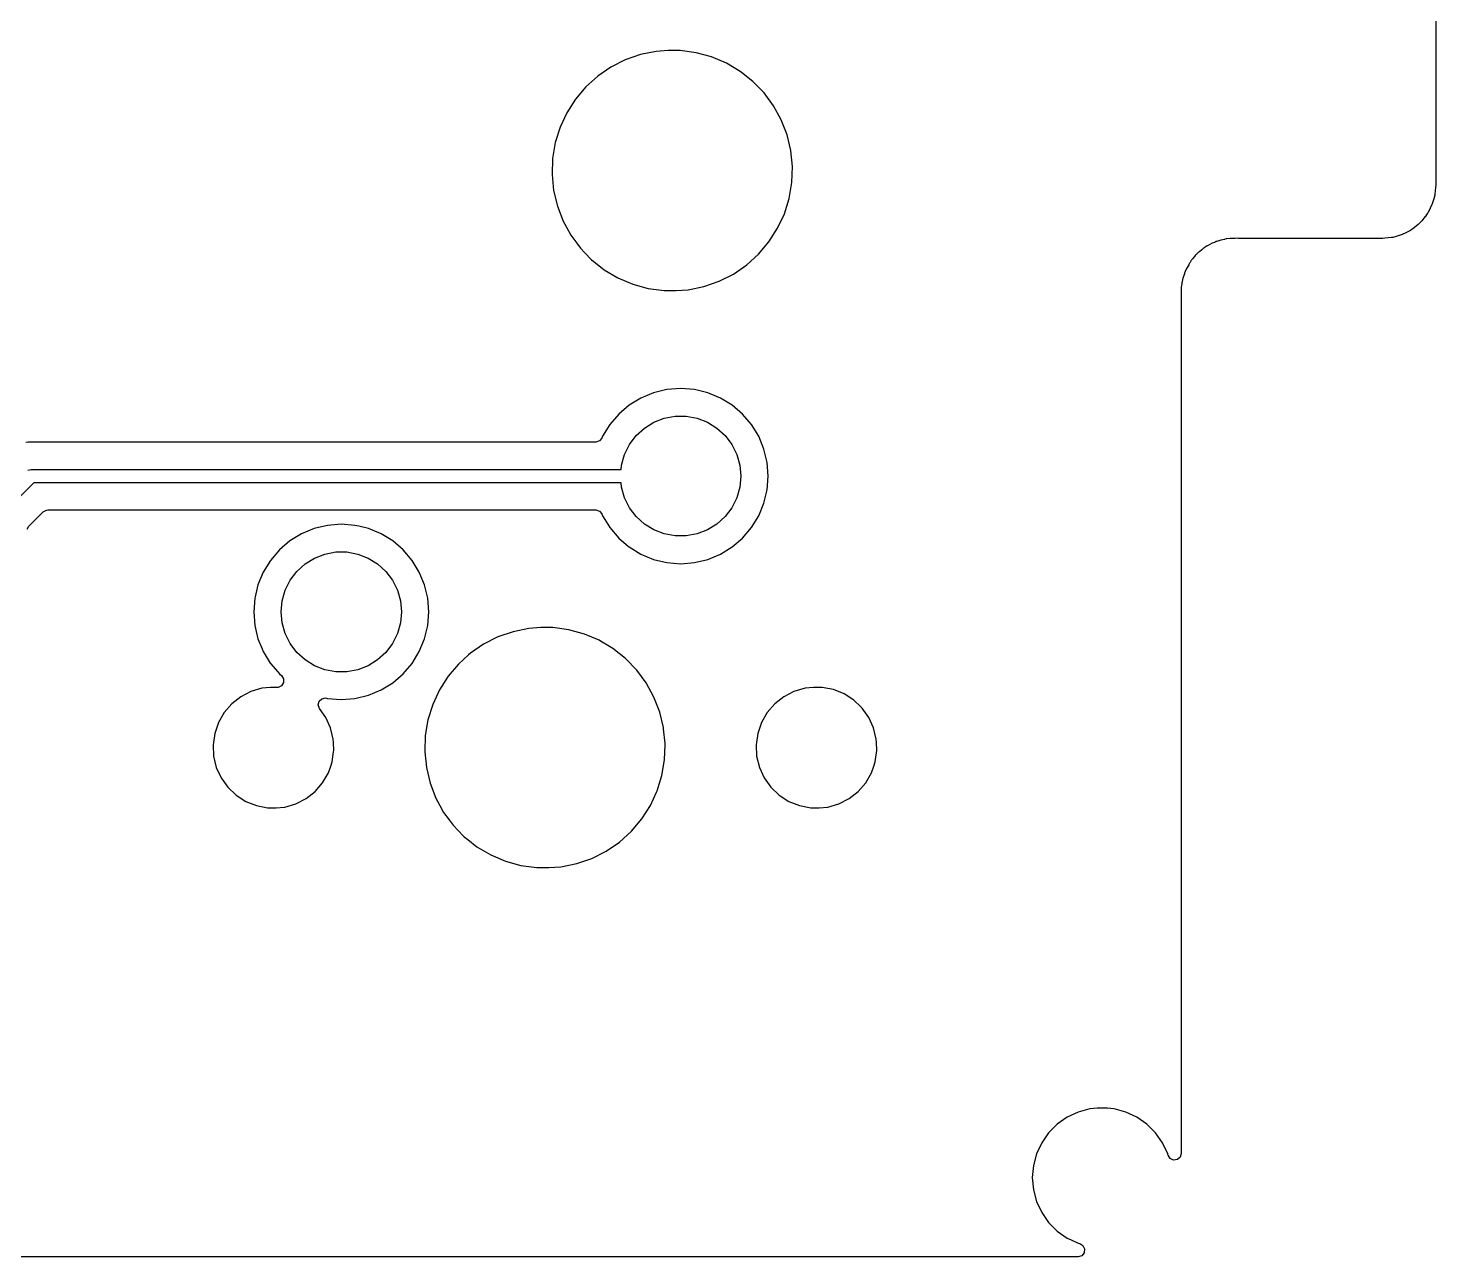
# Model space of a CAD drawing. Extents: x -140 to 29, y -83 to 10.
# Drawn here: x 2.24 to 28.57, y -66.67 to -43.69 of the extents above; entities that cross this region are included whole.
import ezdxf

# ---------------------------------------------------------------- set-up
doc = ezdxf.new("R2010")
doc.units = 0
doc.layers.add('BLACK', color=7, linetype='CONTINUOUS')

msp = doc.modelspace()

# ---------------------------------------------------------------- linework, layer by layer
at = {"layer": 'BLACK', "linetype": 'CONTINUOUS'}
for p, q in [((28.5745, -29.5777), (28.5745, -46.6222)), ((13.6932, -44.1855), (13.4093, -44.2841)), ((13.9877, -44.1256), (13.6932, -44.1855)), ((13.6932, -44.1855), (13.6932, -44.1855)), ((14.2125, -44.1106), (13.9877, -44.1256)), ((13.9877, -44.1256), (13.9877, -44.1256)), ((13.9877, -44.1256), (13.9877, -44.1256)), ((14.4377, -44.1106), (14.2125, -44.1106)), ((14.7356, -44.1507), (14.4377, -44.1106)), ((15.0254, -44.23), (14.7356, -44.1507)), ((15.302, -44.3473), (15.0254, -44.23)), ((13.1412, -44.4196), (12.8934, -44.5896)), ((13.4093, -44.2841), (13.1412, -44.4196)), ((15.5606, -44.5005), (15.302, -44.3473)), ((15.5838, -44.5188), (15.5606, -44.5005)), ((12.8934, -44.5897), (12.6706, -44.7912)), ((12.8934, -44.5896), (12.8934, -44.5897)), ((15.7964, -44.6867), (15.5838, -44.5188)), ((16.0053, -44.9027), (15.7964, -44.6867)), ((15.7964, -44.6867), (15.7964, -44.6867)), ((15.7964, -44.6867), (15.7964, -44.6867)), ((15.7964, -44.6867), (15.7964, -44.6867)), ((12.4766, -45.0207), (12.3149, -45.274)), ((12.6705, -44.7912), (12.4766, -45.0207)), ((12.4766, -45.0207), (12.4766, -45.0207)), ((12.6706, -44.7912), (12.6705, -44.7912)), ((16.1835, -45.1446), (16.0053, -44.9027)), ((12.3149, -45.274), (12.1884, -45.5465)), ((16.3279, -45.4081), (16.1835, -45.1446)), ((12.1884, -45.5465), (12.0994, -45.8335)), ((12.1884, -45.5465), (12.1884, -45.5465)), ((16.4359, -45.6886), (16.3279, -45.4081)), ((16.5056, -45.9809), (16.4359, -45.6886)), ((12.0994, -45.8335), (12.0494, -46.1298)), ((16.5059, -45.9842), (16.5056, -45.9809)), ((16.5056, -45.9809), (16.5056, -45.9809)), ((16.5056, -45.9809), (16.5056, -45.9809)), ((16.5357, -46.2798), (16.5059, -45.9842)), ((12.0494, -46.1298), (12.0394, -46.4269)), ((12.0494, -46.1298), (12.0494, -46.1298)), ((12.0494, -46.1298), (12.0494, -46.1298)), ((16.5256, -46.5802), (16.5357, -46.2798)), ((12.0394, -46.4269), (12.0393, -46.4302)), ((12.0393, -46.4302), (12.0694, -46.7291)), ((16.4756, -46.8765), (16.5256, -46.5802)), ((12.0694, -46.7291), (12.0694, -46.7291)), ((12.0694, -46.7291), (12.0694, -46.7291)), ((12.0694, -46.7291), (12.1391, -47.0214)), ((16.3866, -47.1635), (16.4756, -46.8765)), ((28.5544, -46.8169), (28.5366, -46.8833)), ((28.5581, -46.7966), (28.5544, -46.8169)), ((28.5705, -46.6704), (28.5581, -46.7966)), ((28.5743, -46.6277), (28.5705, -46.6704)), ((28.5745, -46.6222), (28.5743, -46.6277)), ((12.1391, -47.0214), (12.2471, -47.3019)), ((28.4691, -47.0634), (28.4243, -47.1473)), ((28.4706, -47.0603), (28.4691, -47.0634)), ((28.502, -46.9931), (28.4706, -47.0603)), ((28.5084, -46.9764), (28.502, -46.9931)), ((28.5366, -46.8833), (28.5084, -46.9764)), ((12.2471, -47.3019), (12.31, -47.4168)), ((16.2601, -47.436), (16.3866, -47.1635)), ((28.2458, -47.3619), (28.1736, -47.4211)), ((28.2504, -47.3578), (28.2458, -47.3619)), ((28.3078, -47.3004), (28.2504, -47.3578)), ((28.3119, -47.2958), (28.3078, -47.3004)), ((28.3711, -47.2236), (28.3119, -47.2958)), ((28.374, -47.2198), (28.3711, -47.2236)), ((28.4203, -47.1537), (28.374, -47.2198)), ((28.4243, -47.1473), (28.4203, -47.1537)), ((12.31, -47.4168), (12.3915, -47.5654)), ((12.3915, -47.5654), (12.5016, -47.7148)), ((16.0984, -47.6893), (16.2601, -47.436)), ((24.5526, -47.6549), (24.4766, -47.6826)), ((24.6196, -47.6431), (24.5526, -47.6549)), ((24.6269, -47.6413), (24.6196, -47.6431)), ((24.6513, -47.6339), (24.6269, -47.6413)), ((24.6636, -47.6353), (24.6513, -47.6339)), ((24.725, -47.6245), (24.6636, -47.6353)), ((24.8145, -47.6245), (24.725, -47.6245)), ((24.8207, -47.6242), (24.8145, -47.6245)), ((24.8654, -47.6198), (24.8207, -47.6242)), ((24.8814, -47.6245), (24.8654, -47.6198)), ((27.5723, -47.6245), (24.8814, -47.6245)), ((27.5777, -47.6243), (27.5723, -47.6245)), ((27.5813, -47.624), (27.5777, -47.6243)), ((27.6204, -47.6205), (27.5813, -47.624)), ((27.7466, -47.6081), (27.6204, -47.6205)), ((27.7669, -47.6044), (27.7466, -47.6081)), ((27.8333, -47.5866), (27.7669, -47.6044)), ((27.9264, -47.5584), (27.8333, -47.5866)), ((27.9431, -47.552), (27.9264, -47.5584)), ((28.0103, -47.5206), (27.9431, -47.552)), ((28.0134, -47.5191), (28.0103, -47.5206)), ((28.0973, -47.4743), (28.0134, -47.5191)), ((28.1037, -47.4703), (28.0973, -47.4743)), ((28.1698, -47.424), (28.1037, -47.4703)), ((28.1736, -47.4211), (28.1698, -47.424)), ((12.5016, -47.7148), (12.5697, -47.8073)), ((12.5697, -47.8073), (12.6549, -47.8953)), ((12.6549, -47.8953), (12.7786, -48.0233)), ((15.6816, -48.1203), (15.9044, -47.9188)), ((15.9044, -47.9188), (16.0984, -47.6893)), ((24.0949, -47.9237), (24.0783, -47.9401)), ((24.1023, -47.9148), (24.0949, -47.9237)), ((24.1112, -47.9074), (24.1023, -47.9148)), ((24.1276, -47.8908), (24.1112, -47.9074)), ((24.1368, -47.8796), (24.1276, -47.8908)), ((24.1524, -47.8728), (24.1368, -47.8796)), ((24.1965, -47.8358), (24.1524, -47.8728)), ((24.2138, -47.8166), (24.1965, -47.8358)), ((24.2178, -47.8145), (24.2138, -47.8166)), ((24.2317, -47.8051), (24.2178, -47.8145)), ((24.2319, -47.8055), (24.2317, -47.8051)), ((24.2364, -47.8023), (24.2319, -47.8055)), ((24.2605, -47.7884), (24.2364, -47.8023)), ((24.2774, -47.7767), (24.2605, -47.7884)), ((24.2901, -47.7663), (24.2774, -47.7767)), ((24.3051, -47.7627), (24.2901, -47.7663)), ((24.388, -47.7148), (24.3051, -47.7627)), ((24.3881, -47.7148), (24.388, -47.7148)), ((24.4305, -47.6993), (24.3881, -47.7148)), ((24.4468, -47.6921), (24.4305, -47.6993)), ((24.4629, -47.6834), (24.4468, -47.6921)), ((24.4766, -47.6826), (24.4629, -47.6834)), ((12.7786, -48.0233), (12.7786, -48.0233)), ((12.7786, -48.0233), (12.8218, -48.0574)), ((12.8218, -48.0574), (13.0144, -48.2095)), ((15.4338, -48.2904), (15.6816, -48.1203)), ((23.9502, -48.1176), (23.9023, -48.2005)), ((23.958, -48.0974), (23.9502, -48.1176)), ((23.9642, -48.0899), (23.958, -48.0974)), ((23.9759, -48.073), (23.9642, -48.0899)), ((23.9898, -48.0489), (23.9759, -48.073)), ((23.993, -48.0444), (23.9898, -48.0489)), ((24.002, -48.0303), (23.9926, -48.0442)), ((23.9926, -48.0442), (23.993, -48.0444)), ((24.0078, -48.0193), (24.002, -48.0303)), ((24.0233, -48.009), (24.0078, -48.0193)), ((24.0603, -47.9649), (24.0233, -48.009)), ((24.0728, -47.9446), (24.0603, -47.9649)), ((24.0783, -47.9401), (24.0728, -47.9446)), ((13.0144, -48.2095), (13.273, -48.3627)), ((13.273, -48.3627), (13.5496, -48.48)), ((14.8818, -48.5245), (15.1657, -48.4259)), ((15.1657, -48.4259), (15.4338, -48.2904)), ((23.823, -48.4585), (23.8228, -48.4761)), ((23.8288, -48.4394), (23.823, -48.4585)), ((23.8306, -48.4321), (23.8288, -48.4394)), ((23.8424, -48.3651), (23.8306, -48.4321)), ((23.8701, -48.2891), (23.8424, -48.3651)), ((23.8737, -48.2702), (23.8701, -48.2891)), ((23.8796, -48.2593), (23.8737, -48.2702)), ((23.8868, -48.243), (23.8796, -48.2593)), ((23.9023, -48.2006), (23.8868, -48.243)), ((23.9023, -48.2005), (23.9023, -48.2006)), ((13.5496, -48.48), (13.8394, -48.5593)), ((13.8394, -48.5593), (14.1373, -48.5994)), ((14.1373, -48.5994), (14.1373, -48.5994)), ((14.1373, -48.5994), (14.3625, -48.5994)), ((14.3625, -48.5994), (14.5873, -48.5844)), ((14.3625, -48.5994), (14.3625, -48.5994)), ((14.5873, -48.5844), (14.8818, -48.5245)), ((23.8117, -48.6332), (23.808, -48.6705)), ((23.808, -48.6705), (23.812, -48.6939)), ((23.812, -48.627), (23.8117, -48.6332)), ((23.8228, -48.4761), (23.812, -48.5375)), ((23.812, -48.5375), (23.812, -48.627)), ((23.812, -48.6939), (23.812, -64.74)), ((13.9399, -50.5116), (13.7024, -50.61)), ((14.1899, -50.4516), (13.9399, -50.5116)), ((14.4462, -50.4314), (14.1899, -50.4516)), ((14.7026, -50.4516), (14.4462, -50.4314)), ((14.7816, -50.4706), (14.7026, -50.4516)), ((14.9526, -50.5116), (14.7816, -50.4706)), ((15.1174, -50.5799), (14.9526, -50.5116)), ((13.4831, -50.7444), (13.2876, -50.9114)), ((13.7024, -50.61), (13.4831, -50.7444)), ((13.4831, -50.7444), (13.4831, -50.7444)), ((15.1901, -50.61), (15.1174, -50.5799)), ((15.4094, -50.7444), (15.1901, -50.61)), ((15.6049, -50.9114), (15.4094, -50.7444)), ((15.4094, -50.7444), (15.4094, -50.7444)), ((15.4094, -50.7444), (15.4094, -50.7444)), ((13.2876, -50.9114), (13.1206, -51.1069)), ((13.7683, -51.1722), (13.9448, -51.0629)), ((13.9448, -51.0629), (14.1384, -50.9879)), ((14.1384, -50.9879), (14.3424, -50.9498)), ((14.3424, -50.9498), (14.5501, -50.9498)), ((14.5501, -50.9498), (14.7541, -50.9879)), ((14.7541, -50.9879), (14.9477, -51.0629)), ((14.9477, -51.0629), (15.1242, -51.1722)), ((15.7289, -51.0566), (15.6049, -50.9114)), ((15.7719, -51.1069), (15.7289, -51.0566)), ((12.9863, -51.3261), (12.9728, -51.3587)), ((13.1206, -51.1069), (12.9863, -51.3261)), ((13.1206, -51.1069), (13.1206, -51.1069)), ((13.4898, -51.4778), (13.6149, -51.3121)), ((13.6149, -51.3121), (13.7683, -51.1722)), ((15.1242, -51.1722), (15.2776, -51.3121)), ((15.2776, -51.3121), (15.4027, -51.4778)), ((15.9062, -51.3261), (15.7719, -51.1069)), ((16.0046, -51.5637), (15.9062, -51.3261)), ((2.24077, -51.4378), (2.19361, -51.4393)), ((2.24668, -51.4374), (2.24077, -51.4378)), ((2.25363, -51.4365), (2.24668, -51.4374)), ((2.25364, -51.4365), (2.25363, -51.4365)), ((2.28354, -51.4365), (2.25364, -51.4365)), ((2.25364, -51.4365), (2.25364, -51.4365)), ((2.35359, -51.4343), (2.28354, -51.4365)), ((2.36148, -51.435), (2.35359, -51.4343)), ((2.35359, -51.4343), (2.35359, -51.4343)), ((2.36151, -51.4348), (2.36148, -51.435)), ((2.37735, -51.4365), (2.36151, -51.4348)), ((12.8564, -51.4365), (2.37735, -51.4365)), ((12.8609, -51.4364), (12.8564, -51.4365)), ((12.9282, -51.414), (12.8609, -51.4364)), ((12.9728, -51.3587), (12.9282, -51.414)), ((13.3972, -51.6636), (13.4898, -51.4778)), ((15.4027, -51.4778), (15.4953, -51.6636)), ((16.0646, -51.8137), (16.0046, -51.5637)), ((13.3328, -51.945), (13.3404, -51.8633)), ((13.3404, -51.8633), (13.3972, -51.6636)), ((15.4953, -51.6636), (15.5521, -51.8633)), ((15.5521, -51.8633), (15.5712, -52.07)), ((16.0848, -52.07), (16.0646, -51.8137)), ((2.23359, -51.9603), (2.26382, -51.9537)), ((2.26382, -51.9537), (2.2935, -51.945)), ((2.2935, -51.945), (13.3328, -51.945)), ((15.5712, -52.07), (15.5521, -52.2767)), ((16.0646, -52.3263), (16.0848, -52.07)), ((2.34528, -52.195), (1.59417, -52.9461)), ((13.3328, -52.195), (2.34528, -52.195)), ((13.3404, -52.2767), (13.3328, -52.195)), ((13.3972, -52.4764), (13.3404, -52.2767)), ((15.5521, -52.2767), (15.4953, -52.4764)), ((16.0046, -52.5763), (16.0646, -52.3263)), ((13.4898, -52.6622), (13.3972, -52.4764)), ((13.6149, -52.8279), (13.4898, -52.6622)), ((15.4027, -52.6622), (15.2776, -52.8279)), ((15.4953, -52.4764), (15.4027, -52.6622)), ((15.9062, -52.8139), (16.0046, -52.5763)), ((2.24978, -53.0096), (2.519, -52.7404)), ((2.519, -52.7404), (2.58131, -52.7064)), ((2.58131, -52.7064), (2.6081, -52.7035)), ((2.6081, -52.7035), (12.8564, -52.7035)), ((12.8564, -52.7035), (12.9245, -52.7235)), ((12.9245, -52.7235), (12.971, -52.7772)), ((12.971, -52.7772), (12.9728, -52.7813)), ((12.9728, -52.7813), (12.9863, -52.8139)), ((12.9863, -52.8139), (13.0994, -52.9985)), ((13.7683, -52.9678), (13.6149, -52.8279)), ((15.2776, -52.8279), (15.1242, -52.9678)), ((15.7719, -53.0331), (15.9062, -52.8139)), ((2.21885, -53.0604), (2.24978, -53.0096)), ((7.35236, -53.15), (7.13313, -53.2844)), ((7.58991, -53.0516), (7.35236, -53.15)), ((7.83992, -52.9916), (7.58991, -53.0516)), ((8.09625, -52.9714), (7.83992, -52.9916)), ((8.35258, -52.9916), (8.09625, -52.9714)), ((8.09625, -52.9714), (8.09625, -52.9714)), ((8.42756, -53.0096), (8.35258, -52.9916)), ((8.60259, -53.0516), (8.42756, -53.0096)), ((8.79771, -53.1325), (8.60259, -53.0516)), ((8.84014, -53.15), (8.79771, -53.1325)), ((9.05937, -53.2844), (8.84014, -53.15)), ((13.0994, -52.9985), (13.1206, -53.0331)), ((13.1206, -53.0331), (13.1206, -53.0331)), ((13.1206, -53.0331), (13.2876, -53.2286)), ((13.9448, -53.0771), (13.7683, -52.9678)), ((14.1384, -53.1521), (13.9448, -53.0771)), ((14.3424, -53.1902), (14.1384, -53.1521)), ((14.5501, -53.1902), (14.3424, -53.1902)), ((14.7541, -53.1521), (14.5501, -53.1902)), ((14.9477, -53.0771), (14.7541, -53.1521)), ((15.1242, -52.9678), (14.9477, -53.0771)), ((15.6049, -53.2286), (15.7719, -53.0331)), ((6.93762, -53.4514), (6.77064, -53.6469)), ((7.13313, -53.2844), (6.93762, -53.4514)), ((7.13313, -53.2844), (7.13313, -53.2844)), ((9.25488, -53.4514), (9.05937, -53.2844)), ((9.05937, -53.2844), (9.05937, -53.2844)), ((9.05937, -53.2844), (9.05937, -53.2844)), ((9.42186, -53.6469), (9.25488, -53.4514)), ((13.2876, -53.2286), (13.4726, -53.3866)), ((13.4726, -53.3866), (13.4831, -53.3956)), ((13.4831, -53.3956), (13.7024, -53.53)), ((15.1901, -53.53), (15.4094, -53.3956)), ((15.4094, -53.3956), (15.6049, -53.2286)), ((6.77063, -53.6469), (6.63629, -53.8661)), ((6.77064, -53.6469), (6.77063, -53.6469)), ((7.26486, -53.8521), (7.41829, -53.7122)), ((7.41829, -53.7122), (7.59479, -53.6029)), ((7.59479, -53.6029), (7.78838, -53.5279)), ((7.78838, -53.5279), (7.99245, -53.4898)), ((7.99245, -53.4898), (8.20005, -53.4898)), ((8.20005, -53.4898), (8.40412, -53.5279)), ((8.40412, -53.5279), (8.59771, -53.6029)), ((8.59771, -53.6029), (8.77421, -53.7122)), ((8.77421, -53.7122), (8.92764, -53.8521)), ((9.42187, -53.6469), (9.42186, -53.6469)), ((9.55621, -53.8661), (9.42187, -53.6469)), ((13.7024, -53.53), (13.9399, -53.6284)), ((13.9399, -53.6284), (14.1899, -53.6884)), ((14.1899, -53.6884), (14.4462, -53.7086)), ((14.4462, -53.7086), (14.7026, -53.6884)), ((14.7026, -53.6884), (14.9526, -53.6284)), ((14.9526, -53.6284), (15.1901, -53.53)), ((6.63629, -53.8661), (6.53789, -54.1037)), ((7.13976, -54.0178), (7.26486, -53.8521)), ((8.92764, -53.8521), (9.05274, -54.0178)), ((9.65461, -54.1037), (9.55621, -53.8661)), ((6.53789, -54.1037), (6.48393, -54.3284)), ((6.9904, -54.4033), (7.04722, -54.2036)), ((7.04722, -54.2036), (7.13976, -54.0178)), ((9.05274, -54.0178), (9.14528, -54.2036)), ((9.14528, -54.2036), (9.20209, -54.4033)), ((9.71463, -54.3537), (9.65461, -54.1037)), ((6.47787, -54.3537), (6.4577, -54.61)), ((6.48393, -54.3284), (6.47787, -54.3537)), ((6.97125, -54.61), (6.9904, -54.4033)), ((9.20209, -54.4033), (9.22125, -54.61)), ((9.7348, -54.61), (9.71463, -54.3537)), ((6.4577, -54.61), (6.47787, -54.8663)), ((6.9904, -54.8167), (6.97125, -54.61)), ((9.22125, -54.61), (9.20209, -54.8167)), ((9.71463, -54.8663), (9.7348, -54.61)), ((6.47787, -54.8663), (6.49091, -54.9206)), ((6.49091, -54.9206), (6.53789, -55.1163)), ((7.04722, -55.0164), (6.9904, -54.8167)), ((7.13976, -55.2022), (7.04722, -55.0164)), ((9.14528, -55.0164), (9.05274, -55.2022)), ((9.20209, -54.8167), (9.14528, -55.0164)), ((9.65461, -55.1163), (9.71463, -54.8663)), ((11.312, -54.9805), (11.0281, -55.0791)), ((11.6064, -54.9206), (11.312, -54.9805)), ((11.312, -54.9805), (11.312, -54.9805)), ((11.8312, -54.9056), (11.6064, -54.9206)), ((11.6064, -54.9206), (11.6064, -54.9206)), ((11.6064, -54.9206), (11.6064, -54.9206)), ((12.0565, -54.9056), (11.8312, -54.9056)), ((12.3543, -54.9457), (12.0565, -54.9056)), ((12.6441, -55.025), (12.3543, -54.9457)), ((12.9208, -55.1423), (12.6441, -55.025)), ((6.53789, -55.1163), (6.61405, -55.3002)), ((6.61405, -55.3002), (6.63629, -55.3539)), ((7.26486, -55.3679), (7.13976, -55.2022)), ((9.05274, -55.2022), (8.92764, -55.3679)), ((9.55621, -55.3539), (9.65461, -55.1163)), ((10.7599, -55.2146), (10.5122, -55.3846)), ((11.0281, -55.0791), (10.7599, -55.2146)), ((12.9467, -55.1577), (12.9208, -55.1423)), ((13.1121, -55.2557), (12.9467, -55.1577)), ((13.1793, -55.2955), (13.1121, -55.2557)), ((13.4151, -55.4817), (13.1793, -55.2955)), ((13.1793, -55.2955), (13.1793, -55.2955)), ((6.63629, -55.3539), (6.76681, -55.5669)), ((6.76681, -55.5669), (6.77063, -55.5731)), ((7.41829, -55.5078), (7.26486, -55.3679)), ((7.59479, -55.6171), (7.41829, -55.5078)), ((8.77421, -55.5078), (8.59771, -55.6171)), ((8.92764, -55.3679), (8.77421, -55.5078)), ((9.42187, -55.5731), (9.55621, -55.3539)), ((10.4769, -55.4165), (10.2893, -55.5862)), ((10.5122, -55.3847), (10.4769, -55.4165)), ((10.5122, -55.3846), (10.5122, -55.3847)), ((10.5122, -55.3847), (10.5122, -55.3847)), ((13.624, -55.6977), (13.4151, -55.4817)), ((13.4151, -55.4817), (13.4151, -55.4817)), ((13.4151, -55.4817), (13.4151, -55.4817)), ((13.4151, -55.4817), (13.4151, -55.4817)), ((6.77063, -55.5731), (6.77064, -55.5731)), ((6.77064, -55.5731), (6.90635, -55.732)), ((6.90635, -55.732), (6.93762, -55.7686)), ((6.93762, -55.7686), (6.9775, -55.8027)), ((6.9775, -55.8027), (7.01631, -55.8621)), ((7.78838, -55.6921), (7.59479, -55.6171)), ((7.99245, -55.7302), (7.78838, -55.6921)), ((8.20005, -55.7302), (7.99245, -55.7302)), ((8.40412, -55.6921), (8.20005, -55.7302)), ((8.59771, -55.6171), (8.40412, -55.6921)), ((9.05937, -55.9356), (9.25488, -55.7686)), ((9.25488, -55.7686), (9.42187, -55.5731)), ((10.0953, -55.8157), (9.93362, -56.069)), ((10.2893, -55.5862), (10.0953, -55.8157)), ((10.0953, -55.8157), (10.0953, -55.8157)), ((10.2893, -55.5862), (10.2893, -55.5862)), ((13.8023, -55.9396), (13.624, -55.6977)), ((6.61227, -56.0398), (6.40604, -56.1004)), ((6.61229, -56.0398), (6.61227, -56.0398)), ((6.77261, -56.0245), (6.61229, -56.0398)), ((6.89566, -56.0245), (6.77261, -56.0245)), ((6.91449, -56.0231), (6.89566, -56.0245)), ((6.97885, -55.9931), (6.91449, -56.0231)), ((7.01681, -55.9331), (6.97885, -55.9931)), ((7.01631, -55.8621), (7.01681, -55.9331)), ((8.60259, -56.1684), (8.84014, -56.07)), ((8.84014, -56.07), (9.05937, -55.9356)), ((9.93362, -56.069), (9.80713, -56.3415)), ((13.9467, -56.2031), (13.8023, -55.9396)), ((16.7723, -56.0398), (16.566, -56.1004)), ((16.9326, -56.0245), (16.7723, -56.0398)), ((16.7723, -56.0398), (16.7723, -56.0398)), ((17.0937, -56.0245), (16.9326, -56.0245)), ((16.9326, -56.0245), (16.9326, -56.0245)), ((17.3048, -56.0652), (17.0937, -56.0245)), ((17.0937, -56.0245), (17.0937, -56.0245)), ((17.5043, -56.1451), (17.3048, -56.0652)), ((17.3048, -56.0652), (17.3048, -56.0652)), ((17.3048, -56.0652), (17.3048, -56.0652)), ((6.04603, -56.3317), (5.90527, -56.4942)), ((6.21499, -56.1989), (6.04603, -56.3317)), ((6.04603, -56.3317), (6.04603, -56.3317)), ((6.40604, -56.1004), (6.21499, -56.1989)), ((7.66425, -56.352), (7.68099, -56.283)), ((7.68747, -56.4191), (7.66425, -56.352)), ((7.68099, -56.283), (7.73237, -56.234)), ((7.73237, -56.234), (7.80208, -56.2206)), ((7.80208, -56.2206), (7.81951, -56.2235)), ((7.81951, -56.2235), (7.83992, -56.2284)), ((7.83992, -56.2284), (8.09625, -56.2486)), ((8.09625, -56.2486), (8.35258, -56.2284)), ((8.35258, -56.2284), (8.60259, -56.1684)), ((9.80713, -56.3415), (9.7181, -56.6285)), ((9.80713, -56.3415), (9.80713, -56.3415)), ((14.0547, -56.4836), (13.9467, -56.2031)), ((16.206, -56.3317), (16.0653, -56.4942)), ((16.375, -56.1989), (16.206, -56.3317)), ((16.206, -56.3317), (16.206, -56.3317)), ((16.566, -56.1004), (16.375, -56.1989)), ((17.6654, -56.2486), (17.5043, -56.1451)), ((17.6852, -56.2613), (17.6654, -56.2486)), ((17.8173, -56.3873), (17.6852, -56.2613)), ((5.90527, -56.4942), (5.7978, -56.6803)), ((5.90527, -56.4942), (5.90527, -56.4942)), ((7.8054, -56.5847), (7.68747, -56.4191)), ((7.89469, -56.7802), (7.8054, -56.5847)), ((14.1243, -56.7759), (14.0547, -56.4836)), ((16.0653, -56.4942), (15.9578, -56.6803)), ((16.0653, -56.4942), (16.0653, -56.4942)), ((17.8407, -56.4096), (17.8173, -56.3873)), ((17.9654, -56.5847), (17.8407, -56.4096)), ((18.0547, -56.7802), (17.9654, -56.5847)), ((5.7275, -56.8834), (5.70276, -57.0555)), ((5.7978, -56.6803), (5.7275, -56.8834)), ((5.7275, -56.8834), (5.7275, -56.8834)), ((5.7275, -56.8834), (5.7275, -56.8834)), ((5.7978, -56.6803), (5.7978, -56.6803)), ((7.94536, -56.9891), (7.89469, -56.7802)), ((9.7181, -56.6285), (9.66812, -56.9248)), ((14.1264, -56.796), (14.1243, -56.7759)), ((14.1243, -56.7759), (14.1243, -56.7759)), ((14.1243, -56.7759), (14.1243, -56.7759)), ((14.1544, -57.0748), (14.1264, -56.796)), ((15.8875, -56.8834), (15.8628, -57.0555)), ((15.9578, -56.6803), (15.8875, -56.8834)), ((15.8875, -56.8834), (15.8875, -56.8834)), ((15.8875, -56.8834), (15.8875, -56.8834)), ((15.9578, -56.6803), (15.9578, -56.6803)), ((18.1054, -56.9891), (18.0547, -56.7802)), ((5.70276, -57.0555), (5.69691, -57.0962)), ((5.69691, -57.0962), (5.70714, -57.3109)), ((7.94852, -57.0555), (7.94536, -56.9891)), ((7.95546, -57.2012), (7.94852, -57.0555)), ((9.66812, -56.9248), (9.65811, -57.2243)), ((9.66812, -56.9248), (9.66812, -56.9248)), ((9.66812, -56.9248), (9.66812, -56.9248)), ((14.1444, -57.3752), (14.1537, -57.0962)), ((14.1537, -57.0962), (14.1544, -57.0748)), ((15.8628, -57.0555), (15.8569, -57.0962)), ((15.8569, -57.0962), (15.8671, -57.3109)), ((18.1085, -57.0555), (18.1054, -56.9891)), ((18.1155, -57.2012), (18.1085, -57.0555)), ((5.70714, -57.3109), (5.70714, -57.3109)), ((5.70714, -57.3109), (5.75781, -57.5198)), ((7.925, -57.4166), (7.95252, -57.2252)), ((7.95252, -57.2252), (7.95559, -57.2038)), ((7.95559, -57.2038), (7.95546, -57.2012)), ((9.65811, -57.2243), (9.65808, -57.2252)), ((9.65808, -57.2252), (9.68816, -57.5241)), ((14.0944, -57.6715), (14.1444, -57.3752)), ((15.8671, -57.3109), (15.8671, -57.3109)), ((15.8671, -57.3109), (15.9178, -57.5198)), ((18.085, -57.4166), (18.1156, -57.2038)), ((18.1156, -57.2038), (18.1155, -57.2012)), ((5.75781, -57.5198), (5.75781, -57.5198)), ((5.75781, -57.5198), (5.8471, -57.7153)), ((7.74723, -57.8058), (7.8547, -57.6197)), ((7.8547, -57.6197), (7.8982, -57.494)), ((7.8547, -57.6197), (7.8547, -57.6197)), ((7.8547, -57.6197), (7.8547, -57.6197)), ((7.8982, -57.494), (7.925, -57.4166)), ((9.68816, -57.5241), (9.68816, -57.5241)), ((9.68816, -57.5241), (9.68816, -57.5241)), ((9.68816, -57.5241), (9.75782, -57.8164)), ((14.0054, -57.9585), (14.0944, -57.6715)), ((15.9178, -57.5198), (15.9178, -57.5198)), ((15.9178, -57.5198), (16.0071, -57.7153)), ((17.9072, -57.8058), (18.0147, -57.6197)), ((18.0147, -57.6197), (18.0582, -57.494)), ((18.0147, -57.6197), (18.0147, -57.6197)), ((18.0147, -57.6197), (18.0147, -57.6197)), ((18.0582, -57.494), (18.085, -57.4166)), ((5.8471, -57.7153), (5.97178, -57.8904)), ((5.97178, -57.8904), (6.12735, -58.0387)), ((7.60647, -57.9683), (7.74723, -57.8058)), ((9.75782, -57.8164), (9.86582, -58.0969)), ((16.0071, -57.7153), (16.1318, -57.8904)), ((16.1318, -57.8904), (16.2873, -58.0387)), ((17.7665, -57.9683), (17.9072, -57.8058)), ((6.12735, -58.0387), (6.30817, -58.1549)), ((6.30817, -58.1549), (6.50772, -58.2348)), ((7.04022, -58.2602), (7.24646, -58.1996)), ((7.24646, -58.1996), (7.43751, -58.1011)), ((7.43751, -58.1011), (7.60647, -57.9683)), ((9.86582, -58.0969), (9.94142, -58.2348)), ((13.8789, -58.231), (13.9952, -57.9803)), ((13.9952, -57.9803), (14.0054, -57.9585)), ((14.0054, -57.9585), (14.0054, -57.9585)), ((14.0054, -57.9585), (14.0054, -57.9585)), ((16.2873, -58.0387), (16.4682, -58.1549)), ((16.4682, -58.1549), (16.6677, -58.2348)), ((17.2002, -58.2602), (17.4065, -58.1996)), ((17.4065, -58.1996), (17.5975, -58.1011)), ((17.5975, -58.1011), (17.7665, -57.9683)), ((6.50772, -58.2348), (6.71878, -58.2755)), ((6.71878, -58.2755), (6.71878, -58.2755)), ((6.71878, -58.2755), (6.87987, -58.2755)), ((6.87987, -58.2755), (6.87987, -58.2755)), ((6.87987, -58.2755), (6.87987, -58.2755)), ((6.87987, -58.2755), (6.87989, -58.2755)), ((6.87989, -58.2755), (7.03087, -58.2611)), ((7.03087, -58.2611), (7.04022, -58.2602)), ((9.94142, -58.2348), (10.0102, -58.3604)), ((10.0102, -58.3604), (10.1155, -58.5033)), ((13.7172, -58.4843), (13.8789, -58.231)), ((16.6677, -58.2348), (16.8788, -58.2755)), ((16.8788, -58.2755), (16.8788, -58.2755)), ((16.8788, -58.2755), (17.0399, -58.2755)), ((17.0399, -58.2755), (17.1909, -58.2611)), ((17.0399, -58.2755), (17.0399, -58.2755)), ((17.0399, -58.2755), (17.0399, -58.2755)), ((17.0399, -58.2755), (17.0399, -58.2755)), ((17.1909, -58.2611), (17.2002, -58.2602)), ((10.1155, -58.5033), (10.1885, -58.6023)), ((10.1885, -58.6023), (10.3774, -58.7976)), ((13.3003, -58.9153), (13.5232, -58.7138)), ((13.5232, -58.7138), (13.7172, -58.4843)), ((10.3774, -58.7976), (10.3974, -58.8183)), ((10.3974, -58.8183), (10.3974, -58.8183)), ((10.3974, -58.8183), (10.4638, -58.8707)), ((10.4638, -58.8707), (10.6332, -59.0045)), ((13.0526, -59.0854), (13.3003, -58.9153)), ((10.6332, -59.0045), (10.8917, -59.1577)), ((10.8917, -59.1577), (11.1684, -59.275)), ((12.5005, -59.3195), (12.7844, -59.2209)), ((12.7844, -59.2209), (13.0526, -59.0854)), ((11.1684, -59.275), (11.4582, -59.3543)), ((11.4582, -59.3543), (11.756, -59.3944)), ((11.756, -59.3944), (11.756, -59.3944)), ((11.756, -59.3944), (11.9813, -59.3944)), ((11.9813, -59.3944), (12.2061, -59.3794)), ((11.9813, -59.3944), (11.9813, -59.3944)), ((12.2061, -59.3794), (12.5005, -59.3195)), ((21.884, -63.9661), (21.6778, -64.0623)), ((22.1038, -63.9072), (21.884, -63.9661)), ((21.884, -63.9661), (21.884, -63.9661)), ((22.2397, -63.8953), (22.1038, -63.9072)), ((22.2737, -63.8923), (22.2397, -63.8953)), ((22.3873, -63.8923), (22.2737, -63.8923)), ((22.4298, -63.896), (22.3873, -63.8923)), ((22.5572, -63.9072), (22.4298, -63.896)), ((22.777, -63.9661), (22.5572, -63.9072)), ((22.9832, -64.0623), (22.777, -63.9661)), ((22.777, -63.9661), (22.777, -63.9661)), ((21.4914, -64.1928), (21.3305, -64.3537)), ((21.6778, -64.0623), (21.4914, -64.1928)), ((21.4914, -64.1928), (21.4914, -64.1928)), ((23.1696, -64.1928), (22.9832, -64.0623)), ((22.9832, -64.0623), (22.9832, -64.0623)), ((23.3305, -64.3537), (23.1696, -64.1928)), ((23.1696, -64.1928), (23.1696, -64.1928)), ((21.3304, -64.3537), (21.1999, -64.5401)), ((21.3305, -64.3537), (21.3304, -64.3537)), ((23.3306, -64.3537), (23.3305, -64.3537)), ((23.4611, -64.5401), (23.3306, -64.3537)), ((21.1038, -64.7463), (21.0449, -64.9661)), ((21.1999, -64.5401), (21.1038, -64.7463)), ((21.1038, -64.7463), (21.1038, -64.7463)), ((23.5572, -64.7463), (23.4611, -64.5401)), ((23.4611, -64.5401), (23.4611, -64.5401)), ((23.4611, -64.5401), (23.4611, -64.5401)), ((23.5612, -64.7612), (23.5572, -64.7463)), ((23.5643, -64.7727), (23.5612, -64.7612)), ((23.5651, -64.7755), (23.5643, -64.7727)), ((23.6035, -64.8353), (23.5651, -64.7755)), ((23.812, -64.74), (23.792, -64.8082)), ((21.0449, -64.9661), (21.025, -65.1928)), ((23.6681, -64.8648), (23.6035, -64.8353)), ((23.7383, -64.8547), (23.6681, -64.8648)), ((23.792, -64.8082), (23.7383, -64.8547)), ((21.025, -65.1928), (21.0449, -65.4195)), ((21.0449, -65.4195), (21.1038, -65.6393)), ((21.1038, -65.6393), (21.1038, -65.6393)), ((21.1038, -65.6393), (21.1999, -65.8456)), ((21.1999, -65.8456), (21.3304, -66.032)), ((21.3304, -66.032), (21.3305, -66.032)), ((21.3305, -66.032), (21.4914, -66.1929)), ((21.4914, -66.1929), (21.4914, -66.1929)), ((21.4914, -66.1929), (21.6778, -66.3234)), ((21.6778, -66.3234), (21.6778, -66.3234)), ((21.6778, -66.3234), (21.7505, -66.3573)), ((21.7505, -66.3573), (21.884, -66.4196)), ((21.884, -66.4196), (21.911, -66.4268)), ((21.911, -66.4268), (21.9716, -66.4637)), ((21.9942, -66.5981), (21.949, -66.6528)), ((21.9716, -66.4637), (22.0026, -66.5276)), ((22.0026, -66.5276), (21.9942, -66.5981)), ((21.8784, -66.6745), (-41.0276, -66.6745)), ((21.8814, -66.6745), (21.8784, -66.6745)), ((21.949, -66.6528), (21.8814, -66.6745))]:
    msp.add_line(p, q, dxfattribs=at)

doc.saveas('drawing.dxf')
